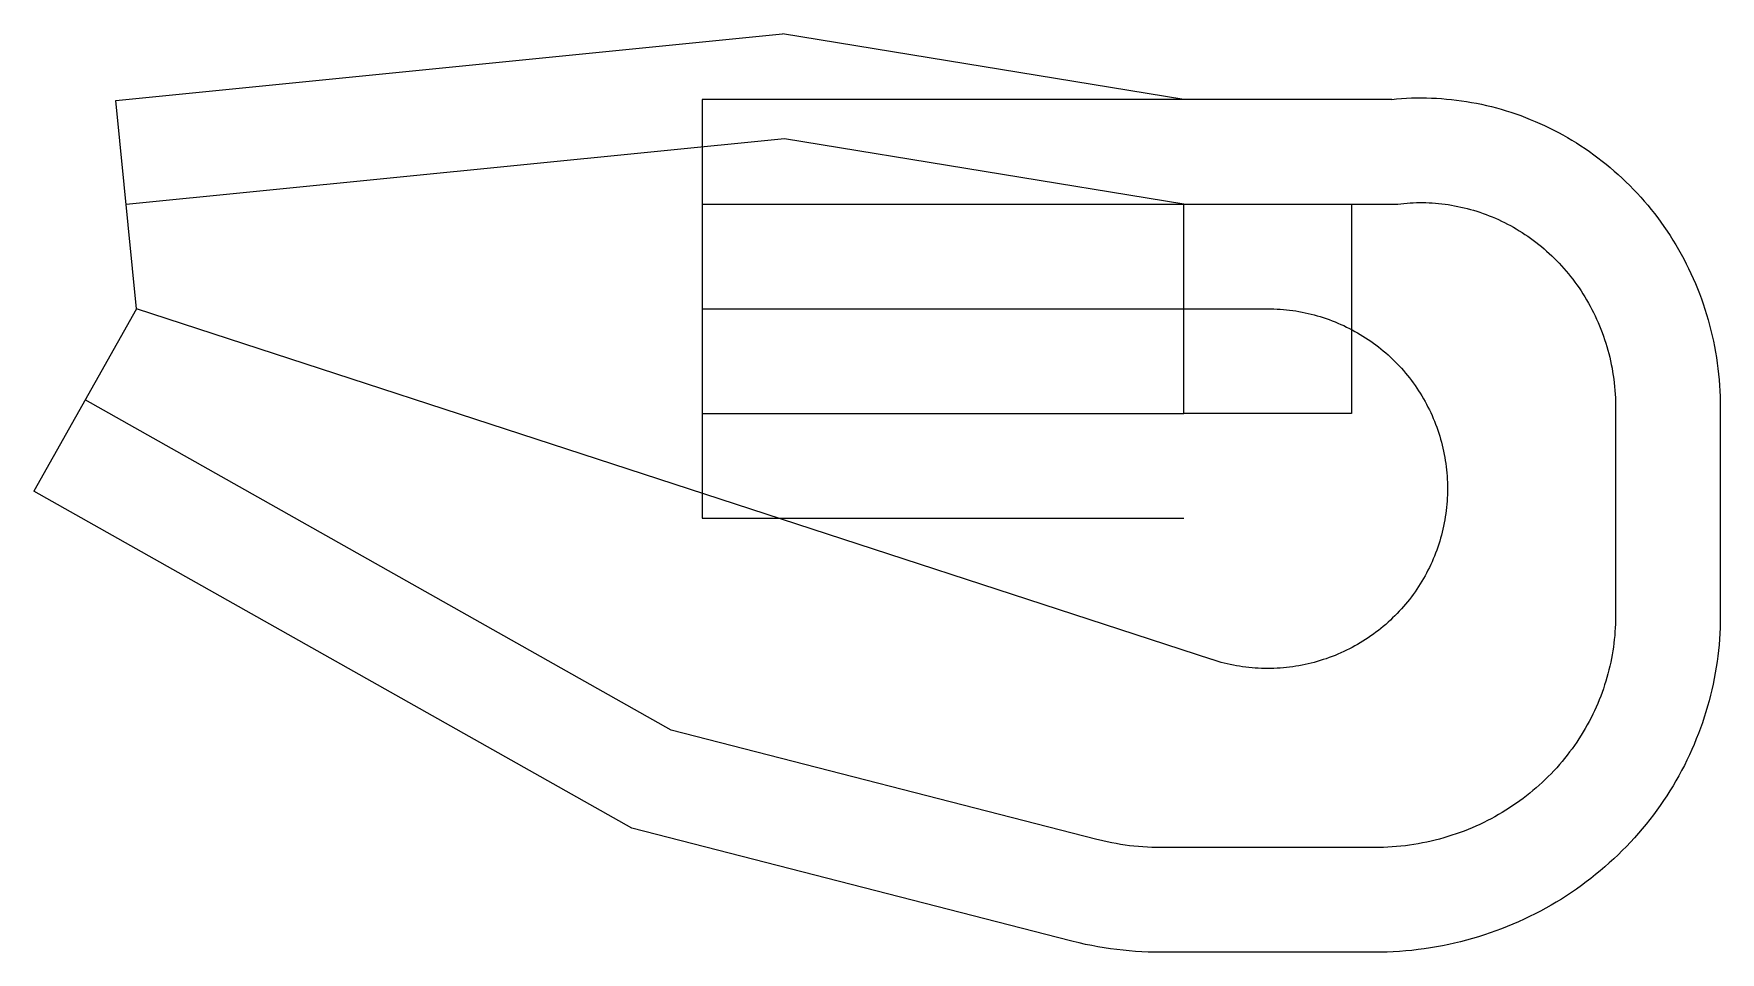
# Model space of a CAD drawing. Header units: metres. Extents: x -21818 to 8002, y -11380 to 4865.
import ezdxf

# ---------------------------------------------------------------- set-up
doc = ezdxf.new("R2010")
doc.units = ezdxf.units.M

msp = doc.modelspace()

# ---------------------------------------------------------------- linework, layer by layer
at = {"color": 1}
for p, q in [((-20369, 3686), (-8579, 4865)), ((-1482, 3704), (-8579, 4865)), ((-20000, 0), (-20369, 3686)), ((-10000, 3704), (-10000, -3704)), ((2193, 3704), (-10000, 3704)), ((-8544, 3007), (-20184, 1843)), ((-1482, 1852), (-8544, 3007)), ((-10000, 1852), (2299, 1852)), ((-20000, 0), (-21818, -3227)), ((-10545, -7454), (-20909, -1613)), ((6150, -1739), (6150, -5443)), ((8002, -1739), (8002, -5443)), ((-10000, -1852), (-1482, -1852)), ((-11242, -9187), (-21818, -3227)), ((-10000, -3704), (-1482, -3704)), ((-3023, -9385), (-10545, -7454)), ((-3484, -11179), (-11242, -9187)), ((1889, -9528), (-1892, -9528)), ((1889, -11380), (-1892, -11380))]:
    msp.add_line(p, q, dxfattribs=at)
for points in [[(2193, 3704), (2280, 3712), (2368, 3719), (2455, 3724), (2543, 3728), (2631, 3730), (2720, 3730), (2808, 3730), (2896, 3727), (2985, 3723), (3074, 3717), (3162, 3710), (3251, 3702), (3339, 3691), (3428, 3679), (3516, 3666), (3604, 3651), (3692, 3635), (3780, 3616), (3868, 3597), (3955, 3576), (4043, 3553), (4130, 3529), (4216, 3503), (4302, 3475), (4388, 3446), (4474, 3416), (4559, 3384), (4643, 3350), (4728, 3315), (4811, 3279), (4894, 3241), (4977, 3201), (5059, 3160), (5140, 3118), (5221, 3074), (5301, 3028), (5380, 2981), (5458, 2933), (5536, 2883), (5613, 2832), (5689, 2779), (5765, 2725), (5839, 2670), (5913, 2613), (5986, 2555), (6058, 2496), (6128, 2435), (6198, 2373), (6267, 2309), (6335, 2245), (6402, 2179), (6468, 2111), (6532, 2043), (6596, 1973), (6658, 1903), (6719, 1831), (6779, 1758), (6838, 1683), (6896, 1608), (6952, 1531), (7007, 1454), (7061, 1375), (7114, 1296), (7165, 1215), (7215, 1133), (7263, 1051), (7310, 967), (7356, 883), (7400, 797), (7443, 711), (7484, 624), (7524, 536), (7562, 448), (7599, 358), (7634, 268), (7668, 177), (7700, 85), (7731, -7), (7760, -100), (7788, -193), (7813, -288), (7838, -382), (7860, -477), (7881, -573), (7901, -669), (7918, -766), (7934, -863), (7949, -960), (7961, -1058), (7972, -1156), (7982, -1255), (7989, -1354), (7995, -1452), (7999, -1552), (8002, -1651), (8002, -1739)], [(1482, -1852), (-1482, -1852), (-1482, 1852), (1482, 1852), (1482, -1852)], [(2299, 1852), (2354, 1859), (2409, 1864), (2464, 1869), (2519, 1873), (2575, 1876), (2630, 1878), (2686, 1878), (2742, 1878), (2798, 1877), (2854, 1875), (2911, 1872), (2967, 1868), (3023, 1863), (3080, 1857), (3136, 1850), (3193, 1842), (3249, 1833), (3305, 1823), (3362, 1812), (3418, 1800), (3474, 1787), (3530, 1773), (3586, 1758), (3642, 1742), (3697, 1725), (3753, 1707), (3808, 1687), (3863, 1667), (3917, 1646), (3972, 1624), (4026, 1601), (4080, 1577), (4133, 1552), (4186, 1526), (4239, 1499), (4292, 1471), (4344, 1442), (4396, 1412), (4447, 1381), (4498, 1349), (4548, 1316), (4598, 1283), (4647, 1248), (4696, 1212), (4744, 1176), (4792, 1138), (4839, 1100), (4886, 1061), (4932, 1020), (4978, 979), (5022, 938), (5067, 895), (5110, 851), (5153, 807), (5195, 761), (5236, 715), (5277, 668), (5317, 621), (5356, 572), (5395, 523), (5432, 473), (5469, 422), (5505, 370), (5540, 318), (5574, 265), (5608, 211), (5640, 157), (5672, 102), (5703, 46), (5733, -10), (5761, -67), (5789, -124), (5816, -183), (5842, -241), (5868, -301), (5892, -360), (5915, -421), (5937, -482), (5958, -543), (5978, -605), (5997, -667), (6014, -730), (6031, -793), (6047, -857), (6062, -921), (6075, -985), (6088, -1049), (6099, -1114), (6109, -1180), (6118, -1245), (6126, -1311), (6133, -1377), (6139, -1444), (6144, -1510), (6147, -1577), (6149, -1644), (6150, -1711), (6150, -1739)], [(-10000, 0), (0, 0), (56, 0), (111, -2), (166, -4), (222, -8), (277, -12), (332, -17), (388, -24), (443, -31), (498, -39), (552, -48), (607, -58), (661, -70), (715, -82), (769, -94), (823, -108), (877, -123), (930, -139), (983, -156), (1035, -173), (1088, -192), (1140, -211), (1191, -232), (1243, -253), (1294, -275), (1344, -298), (1394, -322), (1444, -347), (1493, -372), (1542, -399), (1590, -426), (1638, -454), (1685, -483), (1732, -513), (1779, -544), (1824, -575), (1869, -607), (1914, -640), (1958, -674), (2002, -709), (2044, -744), (2087, -780), (2128, -817), (2169, -854), (2209, -893), (2249, -932), (2288, -971), (2326, -1011), (2364, -1052), (2400, -1094), (2436, -1136), (2472, -1179), (2506, -1222), (2540, -1266), (2573, -1311), (2605, -1356), (2637, -1402), (2667, -1448), (2697, -1495), (2726, -1542), (2754, -1590), (2782, -1639), (2808, -1687), (2834, -1737), (2859, -1786), (2883, -1836), (2906, -1887), (2928, -1938), (2949, -1989), (2969, -2041), (2989, -2093), (3007, -2145), (3025, -2198), (3042, -2251), (3057, -2304), (3072, -2357), (3086, -2411), (3099, -2465), (3111, -2519), (3122, -2574), (3132, -2628), (3141, -2683), (3150, -2738), (3157, -2793), (3163, -2848), (3168, -2903), (3173, -2959), (3176, -3014), (3179, -3070), (3180, -3125), (3181, -3181), (3180, -3236), (3179, -3291), (3176, -3347), (3173, -3402), (3168, -3458), (3163, -3513), (3157, -3568), (3150, -3623), (3141, -3678), (3132, -3733), (3122, -3787), (3111, -3842), (3099, -3896), (3086, -3950), (3072, -4004), (3057, -4057), (3042, -4110), (3025, -4163), (3007, -4216), (2989, -4268), (2969, -4320), (2949, -4372), (2928, -4423), (2906, -4474), (2883, -4525), (2859, -4575), (2834, -4624), (2808, -4674), (2782, -4722), (2754, -4771), (2726, -4819), (2697, -4866), (2667, -4913), (2637, -4959), (2605, -5005), (2573, -5050), (2540, -5095), (2506, -5139), (2472, -5182), (2436, -5225), (2400, -5267), (2364, -5309), (2326, -5350), (2288, -5390), (2249, -5429), (2209, -5468), (2169, -5507), (2128, -5544), (2087, -5581), (2044, -5617), (2002, -5652), (1958, -5687), (1914, -5721), (1869, -5754), (1824, -5786), (1779, -5817), (1732, -5848), (1685, -5878), (1638, -5907), (1590, -5935), (1542, -5962), (1493, -5989), (1444, -6014), (1394, -6039), (1344, -6063), (1294, -6086), (1243, -6108), (1191, -6129), (1140, -6150), (1088, -6169), (1035, -6188), (983, -6205), (930, -6222), (877, -6238), (823, -6253), (769, -6267), (715, -6279), (661, -6292), (607, -6303), (552, -6313), (498, -6322), (443, -6330), (388, -6337), (332, -6344), (277, -6349), (222, -6353), (166, -6357), (111, -6359), (56, -6361), (0, -6361), (-56, -6361), (-111, -6359), (-166, -6357), (-222, -6353), (-277, -6349), (-332, -6344), (-388, -6337), (-443, -6330), (-498, -6322), (-552, -6313), (-607, -6303), (-661, -6292), (-715, -6279), (-769, -6267), (-823, -6253), (-877, -6238), (-930, -6222), (-983, -6205), (-987, -6204), (-20000, 0)], [(6150, -5443), (6150, -5510), (6148, -5577), (6145, -5645), (6141, -5712), (6136, -5780), (6129, -5848), (6121, -5915), (6112, -5983), (6102, -6050), (6091, -6118), (6079, -6185), (6065, -6252), (6050, -6320), (6034, -6387), (6017, -6453), (5998, -6520), (5978, -6586), (5958, -6653), (5936, -6719), (5912, -6784), (5888, -6850), (5862, -6915), (5835, -6979), (5807, -7044), (5778, -7108), (5748, -7171), (5717, -7234), (5684, -7297), (5650, -7359), (5615, -7421), (5579, -7482), (5542, -7543), (5504, -7603), (5464, -7662), (5424, -7721), (5382, -7780), (5339, -7837), (5296, -7894), (5251, -7951), (5205, -8006), (5158, -8061), (5110, -8116), (5061, -8169), (5011, -8222), (4960, -8274), (4908, -8325), (4855, -8375), (4801, -8425), (4746, -8473), (4690, -8521), (4634, -8568), (4576, -8613), (4518, -8658), (4458, -8702), (4398, -8745), (4337, -8787), (4275, -8828), (4212, -8868), (4148, -8907), (4084, -8945), (4019, -8982), (3953, -9018), (3887, -9052), (3819, -9086), (3751, -9118), (3683, -9149), (3614, -9180), (3544, -9209), (3473, -9236), (3402, -9263), (3330, -9288), (3258, -9312), (3185, -9335), (3112, -9357), (3038, -9378), (2964, -9397), (2890, -9415), (2815, -9431), (2739, -9447), (2663, -9461), (2587, -9473), (2510, -9485), (2434, -9495), (2356, -9504), (2279, -9511), (2201, -9517), (2123, -9522), (2045, -9526), (1967, -9528), (1889, -9528), (1889, -9528)], [(8002, -5443), (8001, -5542), (7999, -5642), (7994, -5742), (7988, -5842), (7981, -5941), (7971, -6041), (7960, -6141), (7946, -6240), (7932, -6340), (7915, -6439), (7897, -6538), (7876, -6637), (7855, -6736), (7831, -6835), (7806, -6933), (7778, -7030), (7750, -7128), (7719, -7225), (7687, -7322), (7653, -7418), (7617, -7513), (7579, -7608), (7540, -7703), (7499, -7797), (7457, -7890), (7413, -7983), (7367, -8075), (7319, -8166), (7270, -8257), (7219, -8347), (7167, -8436), (7113, -8524), (7057, -8612), (7000, -8698), (6941, -8784), (6880, -8868), (6819, -8952), (6755, -9035), (6690, -9116), (6624, -9197), (6556, -9276), (6486, -9355), (6416, -9432), (6343, -9508), (6270, -9583), (6195, -9657), (6118, -9730), (6040, -9801), (5961, -9871), (5881, -9939), (5799, -10007), (5716, -10073), (5632, -10137), (5547, -10201), (5460, -10262), (5372, -10323), (5283, -10381), (5193, -10439), (5102, -10495), (5010, -10549), (4917, -10602), (4823, -10653), (4727, -10702), (4631, -10750), (4534, -10797), (4436, -10841), (4337, -10884), (4237, -10926), (4137, -10965), (4036, -11003), (3933, -11039), (3831, -11074), (3727, -11106), (3623, -11137), (3518, -11166), (3412, -11194), (3306, -11219), (3200, -11243), (3092, -11265), (2985, -11285), (2877, -11303), (2768, -11319), (2659, -11333), (2550, -11346), (2440, -11356), (2331, -11365), (2220, -11372), (2110, -11376), (1999, -11379), (1889, -11380), (1889, -11380)], [(-1892, -9528), (-1971, -9528), (-2049, -9526), (-2128, -9522), (-2207, -9517), (-2286, -9511), (-2364, -9503), (-2443, -9495), (-2522, -9484), (-2601, -9472), (-2679, -9459), (-2758, -9445), (-2836, -9429), (-2914, -9411), (-2992, -9393), (-3023, -9385)], [(-1892, -11380), (-2003, -11379), (-2114, -11376), (-2225, -11372), (-2336, -11365), (-2447, -11356), (-2558, -11345), (-2669, -11333), (-2780, -11318), (-2890, -11302), (-3001, -11283), (-3111, -11263), (-3221, -11240), (-3331, -11216), (-3440, -11190), (-3484, -11179)]]:
    msp.add_lwpolyline(points, dxfattribs=at)

doc.saveas('drawing.dxf')
